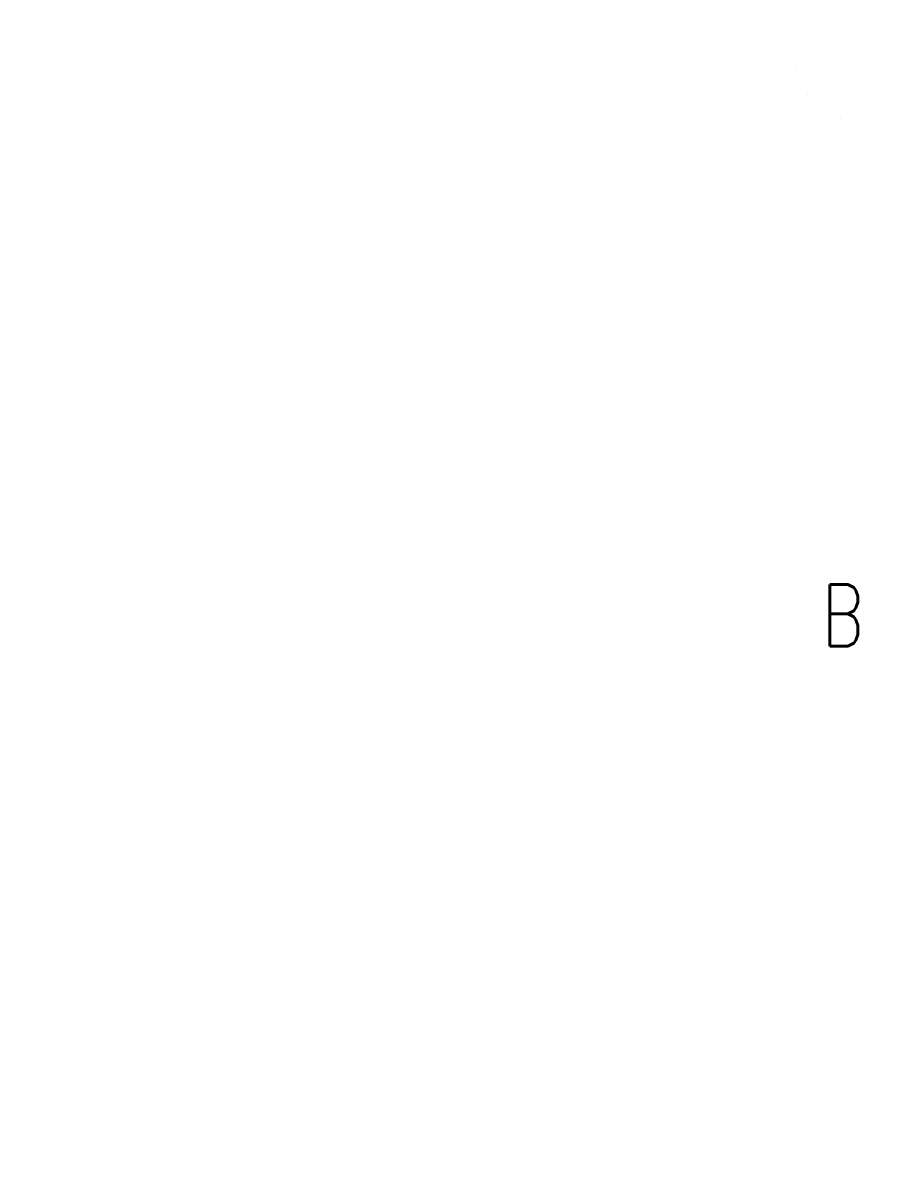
# Model space of a CAD drawing. Extents: x -9.8 to 23.3, y -7.1 to 14.3.
# Drawn here: x 19.18 to 23.32, y -1.63 to 3.86 of the extents above; entities that cross this region are included whole.
import ezdxf

# ---------------------------------------------------------------- set-up
doc = ezdxf.new("R2010")
doc.units = 0
doc.layers.add('2D_LINE_01', color=1, linetype='CONTINUOUS')
doc.layers.add('TEXT_01', color=1, linetype='CONTINUOUS')
doc.styles.add('W0$0013291339', font='simplex', dxfattribs={"width": 0.75})

# ---------------------------------------------------------------- blocks, each defined once
blk = doc.blocks.new('SMOOTH_0$00004')
at = {"const_width": 0.00002}
blk.add_lwpolyline([(-0.00001, 0, 1), (0.00001, 0, 1)], format="xyb", close=True, dxfattribs=at)
blk = doc.blocks.new('DRAWING_4315')
at = {"layer": '2D_LINE_01', "const_width": 0.00004}
for points in [[(-0.4571, -0.4876), (32.7012, -0.4876), (32.7012, 20.9678), (-0.4571, 20.9678)], [(0, 0), (32.1831, 0), (32.1831, 20.4801), (0, 20.4801)]]:
    blk.add_lwpolyline(points, close=True, dxfattribs=at)
for points in [[(32.5062, 9.9963), (32.5062, 10.4839)], [(32.1731, 10.2377), (32.5029, 10.48)], [(32.5029, 9.9963), (32.1731, 10.2377)], [(32.2136, 10.2401), (32.7012, 10.2401)]]:
    blk.add_lwpolyline(points, dxfattribs=at)
at = {"layer": '2D_LINE_01'}
for p in [(32.5062, 10.4839), (32.5029, 10.48), (32.1731, 10.2377), (32.1731, 10.2377), (32.2136, 10.2401), (32.7012, 10.2401), (32.5029, 9.9963), (32.5062, 9.9963)]:
    blk.add_blockref('SMOOTH_0$00004', p, dxfattribs=at)
at = {"layer": 'TEXT_01', "style": 'W0$0013291339', "width": 0.75}
blk.add_text('B', height=0.2926, dxfattribs=at).set_placement((32.3599, 7.5289))

msp = doc.modelspace()

# ---------------------------------------------------------------- block references
msp.add_blockref('DRAWING_4315', (-9.38583, -6.62992))

doc.saveas('drawing.dxf')
